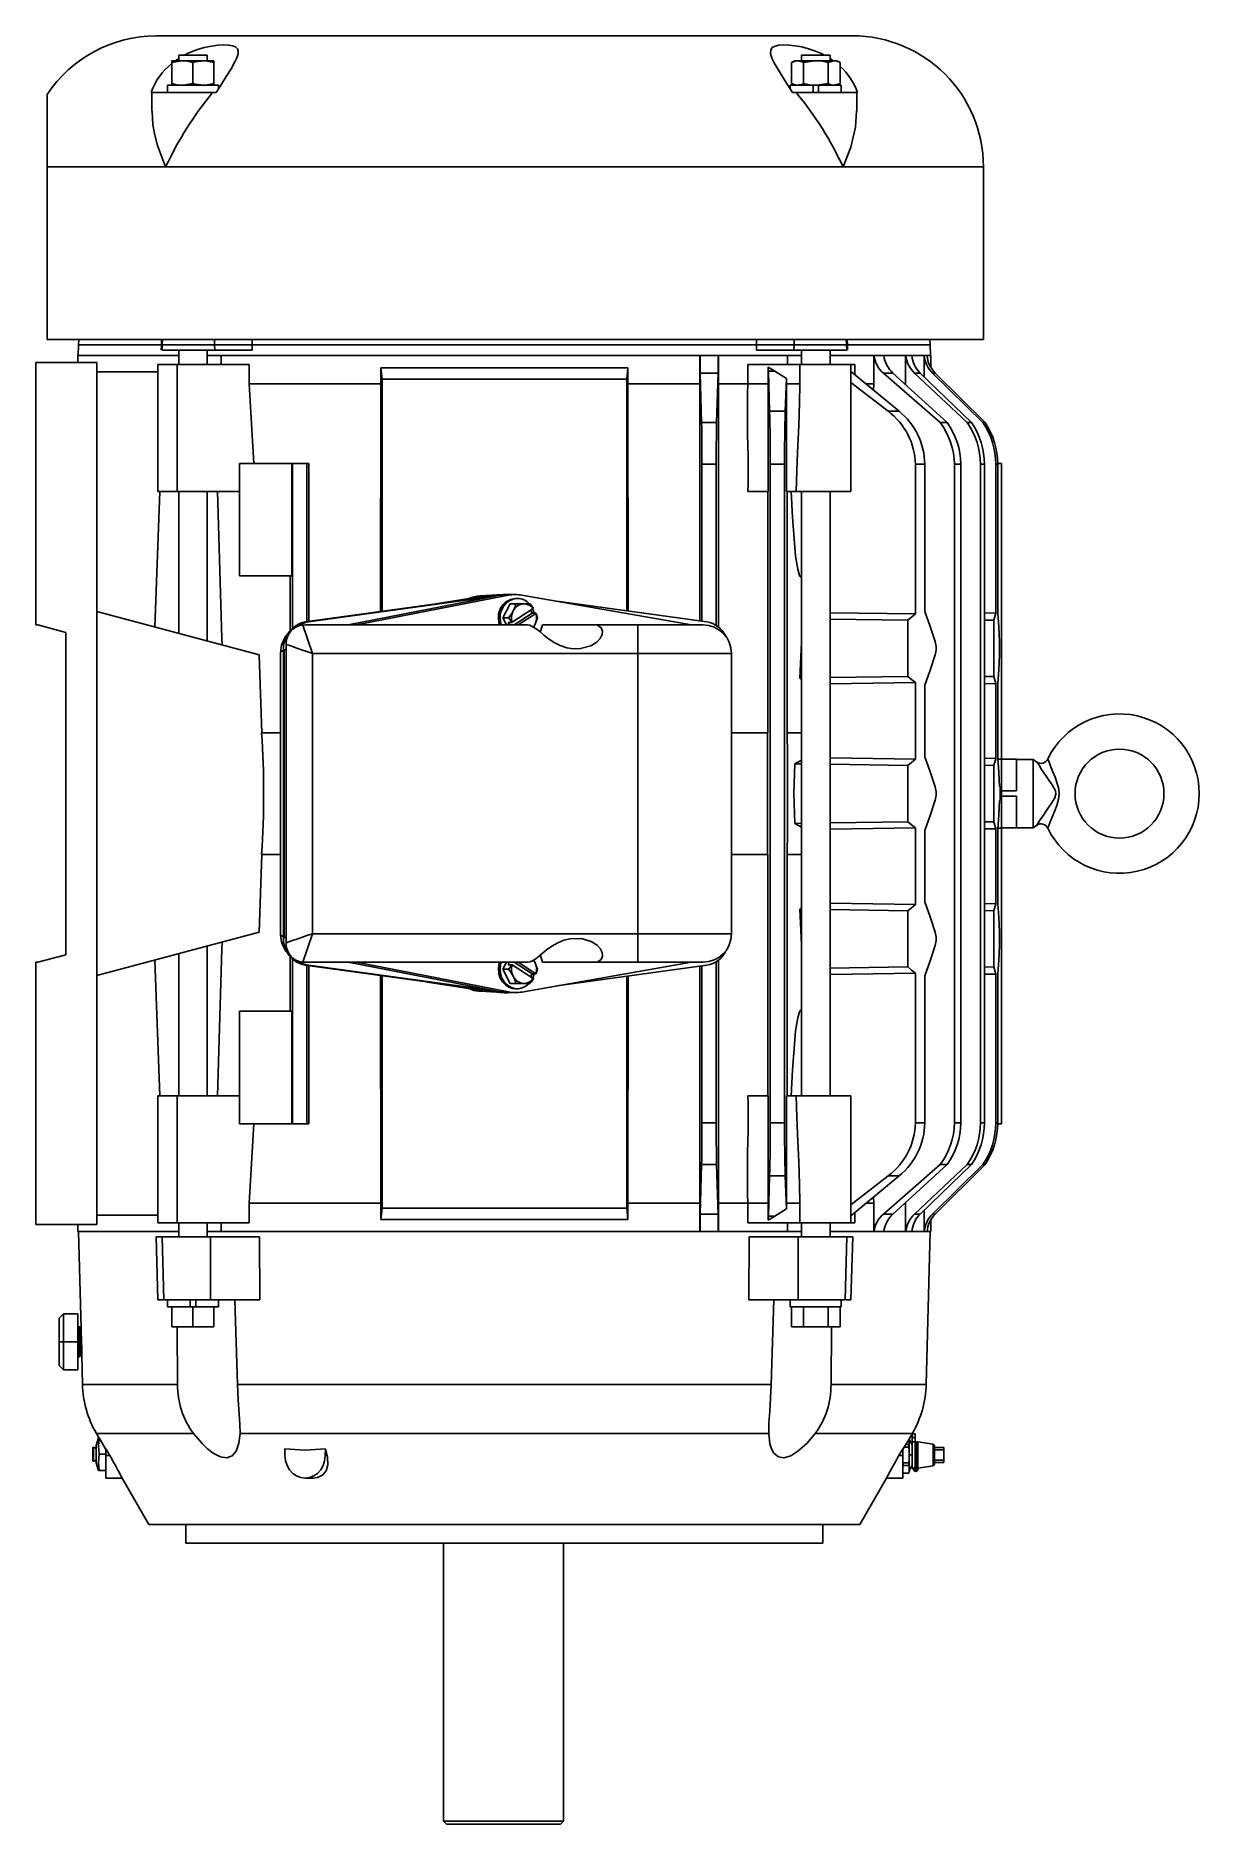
# Paper-space layout '_Front' of a CAD drawing. Header units: inches. Extents: x -6.2 to 9.3, y -13.8 to 10.1.
import ezdxf

# ---------------------------------------------------------------- set-up
doc = ezdxf.new("R2010")
doc.units = ezdxf.units.IN
doc.header["$MEASUREMENT"] = 0

psp = doc.layouts.new('_Front')

# ---------------------------------------------------------------- linework, layer by layer
at = {"color": 7, "linetype": 'Continuous', "lineweight": 25}
for p, q in [((-4.64, 10.11), (4.64, 10.11)), ((-4.386, 9.777), (-4.344, 9.807)), ((-4.344, 9.851), (-4.344, 9.777)), ((-3.964, 9.851), (-4.344, 9.851)), ((-3.964, 9.777), (-3.964, 9.851)), ((3.964, 9.851), (3.964, 9.777)), ((4.344, 9.851), (3.964, 9.851)), ((4.344, 9.777), (4.344, 9.851)), ((4.344, 9.807), (4.387, 9.777)), ((-4.436, 9.777), (-4.436, 9.449)), ((-4.436, 9.777), (-3.873, 9.777)), ((-4.154, 9.752), (-4.154, 9.474)), ((-3.873, 9.777), (-3.873, 9.449)), ((3.873, 9.777), (3.829, 9.752)), ((3.829, 9.752), (3.829, 9.474)), ((3.873, 9.777), (4.436, 9.777)), ((3.992, 9.752), (3.992, 9.474)), ((4.317, 9.752), (4.317, 9.474)), ((4.479, 9.752), (4.436, 9.777)), ((4.479, 9.752), (4.479, 9.474)), ((-6.1, 6.06), (-6.1, 9.325)), ((-3.843, 9.355), (-4.712, 9.355)), ((-4.7, 9.355), (-4.7, 9.103)), ((-4.492, 9.355), (-4.492, 9.449)), ((-3.814, 9.449), (-4.492, 9.449)), ((-3.814, 9.4), (-3.814, 9.449)), ((3.814, 9.449), (3.814, 9.4)), ((4.494, 9.449), (3.814, 9.449)), ((3.829, 9.474), (3.873, 9.449)), ((4.712, 9.355), (3.843, 9.355)), ((4.117, 9.355), (4.117, 9.449)), ((4.192, 9.355), (4.192, 9.449)), ((4.436, 9.449), (4.479, 9.474)), ((4.494, 9.355), (4.494, 9.449)), ((4.7, 9.104), (4.7, 9.355)), ((6.39, 8.36), (-6.1, 8.36)), ((6.39, 6.06), (6.39, 8.36)), ((6.39, 6.06), (-6.1, 6.06)), ((-5.679, 5.986), (-5.683, 5.844)), ((-5.676, 6.06), (-5.679, 5.986)), ((-5.679, 5.986), (-4.564, 5.986)), ((-4.577, 5.914), (-4.575, 5.986)), ((-4.573, 6.06), (-4.575, 5.986)), ((-4.564, 5.986), (-4.566, 5.914)), ((-4.561, 6.06), (-4.564, 5.986)), ((-3.864, 5.986), (-4.564, 5.986)), ((-3.865, 6.06), (-3.864, 5.986)), ((-3.863, 5.914), (-3.864, 5.986)), ((-3.364, 5.986), (-3.365, 5.914)), ((-3.363, 6.06), (-3.364, 5.986)), ((-3.364, 5.986), (3.364, 5.986)), ((3.363, 6.06), (3.364, 5.986)), ((3.365, 5.914), (3.364, 5.986)), ((3.864, 5.986), (3.863, 5.914)), ((3.865, 6.06), (3.864, 5.986)), ((4.564, 5.986), (3.864, 5.986)), ((4.564, 5.986), (4.561, 6.06)), ((4.566, 5.914), (4.564, 5.986)), ((4.564, 5.986), (5.679, 5.986)), ((4.573, 6.06), (4.575, 5.986)), ((4.575, 5.986), (4.577, 5.914)), ((5.679, 5.986), (5.676, 6.06)), ((5.683, 5.844), (5.679, 5.986)), ((-6.25, 5.75), (-6.25, 2.25)), ((-6.25, 5.75), (-5.436, 5.75)), ((-5.69, 5.844), (-5.69, 5.75)), ((-5.69, 5.844), (-4.344, 5.844)), ((-5.436, 5.75), (-5.436, -5.75)), ((-3.365, 5.914), (-4.566, 5.914)), ((-4.344, 5.914), (-4.344, 5.725)), ((-3.964, 5.725), (-3.964, 5.914)), ((-3.964, 5.844), (3.964, 5.844)), ((-3.778, 5.725), (-3.778, 5.844)), ((2.609, 5.844), (2.609, 5.465)), ((2.854, 5.465), (2.854, 5.844)), ((4.566, 5.914), (3.365, 5.914)), ((3.778, 5.844), (3.778, 5.725)), ((3.964, 5.914), (3.964, 5.725)), ((4.344, 5.725), (4.344, 5.914)), ((4.344, 5.844), (5.638, 5.844)), ((4.928, 5.844), (4.928, 5.465)), ((5.352, 5.844), (5.352, 5.465)), ((5.598, 5.844), (5.598, 5.562)), ((5.638, 5.844), (5.69, 5.844)), ((5.69, 5.69), (5.69, 5.844)), ((-5.436, 5.625), (-4.622, 5.625)), ((-4.622, 5.725), (-4.622, 4.032)), ((-3.403, 5.725), (-4.622, 5.725)), ((-4.364, 4.032), (-4.364, 5.725)), ((-3.403, 5.725), (-3.403, 5.465)), ((-1.648, 5.681), (-1.648, 5.465)), ((-1.632, 5.531), (-1.648, 5.681)), ((-1.648, 5.681), (1.648, 5.681)), ((-1.632, 5.531), (-1.632, 2.431)), ((1.632, 5.531), (-1.632, 5.531)), ((1.648, 5.681), (1.632, 5.531)), ((1.632, 5.531), (1.632, 2.437)), ((1.648, 5.465), (1.648, 5.681)), ((2.612, 5.611), (2.631, 4.95)), ((2.851, 5.611), (2.612, 5.611)), ((2.831, 4.95), (2.851, 5.611)), ((3.246, 5.725), (3.246, 5.465)), ((4.673, 5.725), (3.246, 5.725)), ((3.519, 5.465), (3.519, 5.69)), ((3.519, 5.69), (3.521, 5.636)), ((3.519, 5.69), (3.609, 5.636)), ((3.521, 5.636), (3.538, 5.1)), ((3.609, 5.636), (3.521, 5.636)), ((3.609, 5.636), (3.761, 5.539)), ((3.746, 5.1), (3.761, 5.539)), ((3.761, 5.539), (3.761, 5.465)), ((3.943, 5.465), (3.943, 5.725)), ((5.264, 5.1), (4.618, 5.636)), ((4.622, 4.032), (4.622, 5.725)), ((4.673, 5.591), (4.673, 5.725)), ((5.056, 5.611), (5.813, 4.95)), ((5.183, 5.611), (5.056, 5.611)), ((5.905, 4.95), (5.183, 5.611)), ((5.47, 5.611), (6.172, 4.95)), ((5.547, 5.611), (5.47, 5.611)), ((6.23, 4.95), (5.547, 5.611)), ((5.71, 5.611), (6.383, 4.95)), ((5.747, 5.611), (5.71, 5.611)), ((6.411, 4.95), (5.747, 5.611)), ((-1.648, 5.465), (-3.403, 5.465)), ((-3.341, 4.405), (-3.403, 5.465)), ((-1.648, 5.465), (-1.651, 2.429)), ((1.651, 2.435), (1.648, 5.465)), ((2.609, 5.465), (1.648, 5.465)), ((2.609, 5.465), (2.606, 2.303)), ((2.858, 2.213), (2.854, 5.465)), ((3.246, 5.465), (2.854, 5.465)), ((3.943, 5.465), (3.761, 5.465)), ((4.622, 5.485), (5.119, 5.1)), ((4.928, 5.465), (4.829, 5.465)), ((4.928, 5.465), (4.925, 5.382)), ((5.352, 5.465), (5.352, 5.457)), ((3.746, 5.1), (3.538, 5.1)), ((5.264, 5.1), (5.119, 5.1)), ((2.631, 4.95), (2.831, 4.95)), ((5.813, 4.95), (5.905, 4.95)), ((6.172, 4.95), (6.23, 4.95)), ((6.383, 4.95), (6.411, 4.95)), ((-2.608, 4.405), (-3.532, 4.405)), ((-3.532, 2.905), (-3.532, 4.405)), ((-2.833, 2.905), (-2.833, 4.405)), ((-2.826, 2.208), (-2.826, 4.405)), ((-2.634, 2.293), (-2.634, 4.405)), ((-2.606, 2.297), (-2.608, 4.405)), ((2.636, 2.299), (2.636, 4.393)), ((2.636, 4.393), (2.826, 4.393)), ((2.826, 2.244), (2.826, 4.393)), ((3.547, -4.393), (3.547, 4.393)), ((3.547, 4.393), (3.737, 4.393)), ((3.737, -4.393), (3.737, 4.393)), ((5.484, 4.393), (5.484, 2.396)), ((5.484, 4.393), (5.608, 4.393)), ((5.608, 4.393), (5.608, 2.43)), ((6.002, -4.393), (6.002, 4.393)), ((6.002, 4.393), (6.088, 4.393)), ((6.088, -4.393), (6.088, 4.393)), ((6.35, -4.393), (6.35, 4.393)), ((6.35, 4.393), (6.404, 4.393)), ((6.404, -4.393), (6.404, 4.393)), ((6.555, 4.393), (6.555, 2.407)), ((6.555, 4.393), (6.581, 4.393)), ((6.629, 4.405), (6.58, 4.405)), ((6.581, 4.393), (6.581, 2.411)), ((6.629, 4.405), (6.629, 0.46)), ((-4.66, 2.221), (-4.597, 4.032)), ((-3.532, 4.032), (-4.622, 4.032)), ((-4.344, 4.032), (-4.344, 2.136)), ((-3.964, 2.035), (-3.964, 4.032)), ((3.249, 4.032), (3.518, 4.032)), ((3.515, 4.032), (3.512, 0.812)), ((3.762, 4.032), (3.892, 4.032)), ((3.774, 0.812), (3.77, 4.032)), ((4.622, 4.032), (3.892, 4.032)), ((3.964, 4.032), (3.964, -4.032)), ((4.344, -4.032), (4.344, 4.032)), ((-2.833, 2.905), (-3.532, 2.905)), ((-2.857, 2.905), (-2.858, 2.169)), ((-0.121, 2.633), (-2.614, 2.29)), ((-2.084, 2.251), (-0.121, 2.633)), ((0.057, 2.646), (-1.972, 2.251)), ((-0.22, 2.641), (-1.025, 2.515)), ((-0.077, 2.649), (-0.346, 2.607)), ((-0.055, 2.647), (-0.346, 2.607)), ((-0.028, 2.654), (-0.319, 2.638)), ((-0.22, 2.641), (-0.077, 2.649)), ((-0.125, 2.633), (-0.059, 2.646)), ((-0.125, 2.633), (-0.121, 2.633)), ((0.057, 2.646), (-0.059, 2.646)), ((0.004, 2.655), (-0.01, 2.653)), ((0.002, 2.656), (-0.005, 2.655)), ((0.044, 2.656), (0.002, 2.656)), ((0.037, 2.655), (0.033, 2.655)), ((0.044, 2.656), (0.037, 2.655)), ((0.15, 2.655), (0.038, 2.655)), ((0.051, 2.655), (0.044, 2.656)), ((2.494, 2.251), (0.235, 2.648)), ((-5.436, 2.429), (-3.271, 1.849)), ((-0.328, 2.611), (-2.656, 2.29)), ((-0.328, 2.611), (-0.346, 2.607)), ((-0.019, 2.344), (0.077, 2.532)), ((0.077, 2.532), (0.345, 2.532)), ((0.104, 2.285), (0.386, 2.468)), ((0.132, 2.25), (0.37, 2.405)), ((0.173, 2.604), (0.15, 2.604)), ((0.184, 2.25), (0.419, 2.403)), ((0.35, 2.445), (0.37, 2.405)), ((0.37, 2.405), (0.42, 2.405)), ((2.702, 2.29), (0.702, 2.565)), ((4.344, 2.413), (5.484, 2.396)), ((6.404, 2.41), (6.555, 2.407)), ((6.555, 2.407), (6.528, 2.313)), ((-6.25, 2.25), (-6.222, 2.25)), ((-6.222, 2.25), (-5.85, 2.15)), ((-5.85, 2.15), (-5.85, -2.15)), ((-2.753, 2.234), (-2.755, 2.234)), ((-2.559, 1.87), (-2.689, 2.248)), ((-2.614, 2.29), (-2.656, 2.29)), ((-2.61, 2.25), (0.308, 2.25)), ((-2.084, 2.251), (-1.972, 2.251)), ((0.03, 2.25), (-0.019, 2.344)), ((0.058, 2.344), (-0.019, 2.344)), ((0.049, 2.283), (0.066, 2.25)), ((0.1, 2.283), (0.049, 2.283)), ((0.1, 2.283), (0.104, 2.285)), ((0.507, 2.25), (2.65, 2.25)), ((1.781, 1.87), (1.781, 2.25)), ((5.38, 2.313), (4.344, 2.329)), ((5.38, 2.313), (5.38, 1.563)), ((6.528, 2.313), (6.404, 2.315)), ((6.528, 2.313), (6.528, 1.563)), ((-2.909, 1.918), (-2.948, 1.918)), ((-2.948, 1.918), (-2.948, -1.918)), ((-2.938, -1.909), (-2.938, 1.909)), ((-2.909, -1.99), (-2.909, 1.99)), ((3.964, 2.015), (3.94, 1.541)), ((-3.271, 1.849), (-3.237, 0.812)), ((-2.985, -1.88), (-2.985, 1.88)), ((-2.947, -1.907), (-2.947, 1.907)), ((3.03, 1.87), (-2.559, 1.87)), ((-2.559, -1.87), (-2.559, 1.87)), ((1.781, -1.87), (1.781, 1.87)), ((3.03, 1.87), (3.03, -1.87)), ((3.964, 1.542), (3.94, 1.541)), ((3.94, 1.541), (3.964, 1.528)), ((5.38, 1.563), (4.344, 1.547)), ((5.484, 1.48), (4.344, 1.463)), ((5.484, 1.48), (5.484, 0.458)), ((5.608, 1.446), (5.608, 0.492)), ((6.528, 1.563), (6.404, 1.561)), ((6.555, 1.469), (6.404, 1.466)), ((6.528, 1.563), (6.555, 1.469)), ((6.555, 1.469), (6.555, 0.469)), ((6.581, 1.465), (6.581, 0.473)), ((-2.985, 0.812), (-3.237, 0.812)), ((3.512, 0.812), (3.03, 0.812)), ((3.964, 0.812), (3.774, 0.812)), ((3.964, 0.448), (3.873, 0.398)), ((3.964, 0.396), (3.873, 0.398)), ((4.344, 0.475), (5.484, 0.458)), ((5.38, 0.375), (4.344, 0.391)), ((5.38, -0.375), (5.38, 0.375)), ((6.404, 0.472), (6.555, 0.469)), ((6.528, 0.375), (6.404, 0.377)), ((6.555, 0.469), (6.528, 0.375)), ((6.528, -0.375), (6.528, 0.375)), ((6.575, 0.461), (6.629, 0.46)), ((6.63, 0.47), (6.629, 0.47)), ((6.63, 0.47), (6.63, -0.47)), ((6.833, 0.458), (6.63, 0.458)), ((6.833, 0.036), (6.833, 0.458)), ((7.053, 0.455), (6.833, 0.455)), ((7.103, 0.421), (7.053, 0.455)), ((7.053, -0.455), (7.053, 0.455)), ((6.614, 0.093), (6.604, 0.093)), ((6.63, 0.036), (6.833, 0.036)), ((6.63, 0.036), (6.833, 0.036)), ((6.614, -0.093), (6.604, -0.093)), ((6.63, -0.036), (6.833, -0.036)), ((6.63, -0.036), (6.833, -0.036)), ((6.833, -0.458), (6.833, -0.036)), ((3.964, -0.396), (3.873, -0.398)), ((3.964, -0.448), (3.873, -0.398)), ((5.38, -0.375), (4.344, -0.391)), ((4.344, -0.475), (5.484, -0.458)), ((5.484, -1.48), (5.484, -0.458)), ((6.528, -0.375), (6.404, -0.377)), ((6.404, -0.472), (6.555, -0.469)), ((6.555, -0.469), (6.528, -0.375)), ((6.555, -1.469), (6.555, -0.469)), ((6.581, -1.465), (6.581, -0.473)), ((6.582, -0.461), (6.629, -0.46)), ((6.629, -4.405), (6.629, -0.46)), ((6.629, -0.47), (6.63, -0.47)), ((6.63, -0.458), (6.833, -0.458)), ((6.833, -0.455), (7.053, -0.455)), ((7.053, -0.455), (7.102, -0.422)), ((5.608, -1.446), (5.608, -0.492)), ((-3.271, -1.849), (-3.237, -0.812)), ((-2.985, -0.812), (-3.237, -0.812)), ((3.512, -0.812), (3.03, -0.812)), ((3.515, -4.032), (3.512, -0.812)), ((3.774, -0.812), (3.77, -4.032)), ((3.964, -0.812), (3.774, -0.812)), ((3.94, -1.541), (3.964, -1.528)), ((3.964, -2.015), (3.94, -1.541)), ((3.964, -1.542), (3.94, -1.541)), ((5.484, -1.48), (4.344, -1.463)), ((5.38, -1.563), (4.344, -1.547)), ((5.38, -2.313), (5.38, -1.563)), ((6.555, -1.469), (6.404, -1.466)), ((6.528, -1.563), (6.404, -1.561)), ((6.528, -1.563), (6.555, -1.469)), ((6.528, -2.313), (6.528, -1.563)), ((-5.436, -2.429), (-3.271, -1.849)), ((-2.689, -2.248), (-2.559, -1.87)), ((-2.559, -1.87), (3.03, -1.87)), ((1.781, -2.25), (1.781, -1.87)), ((-4.344, -2.136), (-4.344, -4.032)), ((-3.964, -4.032), (-3.964, -2.035)), ((-2.909, -1.918), (-2.948, -1.918)), ((-6.25, -2.25), (-6.25, -5.75)), ((-6.25, -2.25), (-6.222, -2.25)), ((-6.222, -2.25), (-5.85, -2.15)), ((-4.66, -2.221), (-4.597, -4.032)), ((-2.857, -2.905), (-2.858, -2.172)), ((-2.826, -4.405), (-2.826, -2.208)), ((-2.755, -2.234), (-2.753, -2.234)), ((-2.689, -2.248), (-2.753, -2.234)), ((-2.614, -2.29), (-2.656, -2.29)), ((-2.656, -2.29), (-0.328, -2.611)), ((-2.634, -4.405), (-2.634, -2.293)), ((-2.614, -2.29), (-0.121, -2.633)), ((0.308, -2.25), (-2.61, -2.25)), ((-2.606, -2.297), (-2.608, -4.405)), ((-0.121, -2.633), (-2.084, -2.251)), ((-1.972, -2.251), (-2.084, -2.251)), ((-1.972, -2.251), (0.057, -2.646)), ((-0.019, -2.344), (0.03, -2.25)), ((0.058, -2.344), (-0.019, -2.344)), ((-0.019, -2.344), (0.077, -2.532)), ((0.066, -2.25), (0.049, -2.283)), ((0.049, -2.283), (0.1, -2.283)), ((0.104, -2.285), (0.1, -2.283)), ((0.104, -2.285), (0.386, -2.468)), ((0.132, -2.25), (0.37, -2.405)), ((0.184, -2.25), (0.419, -2.403)), ((0.235, -2.648), (2.494, -2.251)), ((0.507, -2.25), (2.65, -2.25)), ((0.702, -2.565), (2.702, -2.29)), ((2.609, -5.465), (2.606, -2.303)), ((2.636, -4.393), (2.636, -2.299)), ((2.826, -4.393), (2.826, -2.244)), ((2.858, -2.213), (2.854, -5.465)), ((5.38, -2.313), (4.344, -2.329)), ((6.528, -2.313), (6.404, -2.315)), ((6.555, -2.407), (6.528, -2.313)), ((-1.648, -5.465), (-1.651, -2.429)), ((-1.632, -5.531), (-1.632, -2.431)), ((-1.025, -2.515), (-0.22, -2.641)), ((-0.346, -2.607), (-0.055, -2.647)), ((-0.346, -2.607), (-0.328, -2.611)), ((-0.346, -2.607), (-0.077, -2.649)), ((0.077, -2.532), (0.345, -2.532)), ((0.15, -2.604), (0.173, -2.604)), ((0.37, -2.405), (0.35, -2.445)), ((0.42, -2.405), (0.37, -2.405)), ((1.632, -5.531), (1.632, -2.437)), ((1.651, -2.435), (1.648, -5.465)), ((4.344, -2.413), (5.484, -2.396)), ((5.484, -4.393), (5.484, -2.396)), ((5.608, -4.393), (5.608, -2.43)), ((6.404, -2.41), (6.555, -2.407)), ((6.555, -4.393), (6.555, -2.407)), ((6.581, -4.393), (6.581, -2.411)), ((-0.319, -2.638), (-0.028, -2.654)), ((-0.22, -2.641), (-0.077, -2.649)), ((-0.121, -2.633), (-0.125, -2.633)), ((-0.059, -2.646), (-0.125, -2.633)), ((0.057, -2.646), (-0.059, -2.646)), ((-0.01, -2.653), (0.004, -2.655)), ((-0.005, -2.655), (0.002, -2.656)), ((0.044, -2.656), (0.002, -2.656)), ((0.033, -2.655), (0.037, -2.655)), ((0.037, -2.655), (0.044, -2.656)), ((0.038, -2.655), (0.15, -2.655)), ((0.044, -2.656), (0.051, -2.655)), ((-3.532, -2.905), (-3.532, -4.405)), ((-2.833, -2.905), (-3.532, -2.905)), ((-2.833, -2.905), (-2.833, -4.405)), ((-4.622, -4.032), (-4.622, -5.725)), ((-3.532, -4.032), (-4.622, -4.032)), ((-4.364, -4.032), (-4.364, -5.725)), ((3.249, -4.032), (3.518, -4.032)), ((3.762, -4.032), (3.892, -4.032)), ((4.622, -4.032), (3.892, -4.032)), ((4.622, -5.725), (4.622, -4.032)), ((-2.608, -4.405), (-3.532, -4.405)), ((-3.341, -4.405), (-3.403, -5.465)), ((2.636, -4.393), (2.826, -4.393)), ((3.547, -4.393), (3.737, -4.393)), ((5.484, -4.393), (5.608, -4.393)), ((6.002, -4.393), (6.088, -4.393)), ((6.35, -4.393), (6.404, -4.393)), ((6.555, -4.393), (6.581, -4.393)), ((6.629, -4.405), (6.58, -4.405)), ((2.612, -5.611), (2.631, -4.95)), ((2.631, -4.95), (2.831, -4.95)), ((2.831, -4.95), (2.851, -5.611)), ((5.056, -5.611), (5.813, -4.95)), ((5.905, -4.95), (5.183, -5.611)), ((5.47, -5.611), (6.172, -4.95)), ((6.23, -4.95), (5.547, -5.611)), ((5.71, -5.611), (6.383, -4.95)), ((6.411, -4.95), (5.747, -5.611)), ((5.813, -4.95), (5.905, -4.95)), ((6.172, -4.95), (6.23, -4.95)), ((6.383, -4.95), (6.411, -4.95)), ((3.521, -5.636), (3.538, -5.1)), ((3.746, -5.1), (3.538, -5.1)), ((3.746, -5.1), (3.761, -5.539)), ((5.264, -5.1), (4.618, -5.636)), ((4.622, -5.485), (5.119, -5.1)), ((5.264, -5.1), (5.119, -5.1)), ((-3.403, -5.725), (-3.403, -5.465)), ((-1.648, -5.465), (-3.403, -5.465)), ((-1.648, -5.681), (-1.648, -5.465)), ((1.648, -5.465), (1.648, -5.681)), ((2.609, -5.465), (1.648, -5.465)), ((2.609, -5.844), (2.609, -5.465)), ((2.854, -5.465), (2.854, -5.844)), ((3.246, -5.465), (2.854, -5.465)), ((3.246, -5.725), (3.246, -5.465)), ((3.519, -5.465), (3.519, -5.69)), ((3.761, -5.539), (3.761, -5.465)), ((3.943, -5.465), (3.761, -5.465)), ((3.943, -5.465), (3.943, -5.725)), ((4.928, -5.465), (4.829, -5.465)), ((4.928, -5.465), (4.925, -5.382)), ((4.928, -5.844), (4.928, -5.465)), ((5.352, -5.465), (5.352, -5.457)), ((5.352, -5.844), (5.352, -5.465)), ((-5.436, -5.625), (-4.622, -5.625)), ((-3.403, -5.725), (-4.622, -5.725)), ((-4.344, -5.725), (-4.344, -5.914)), ((-3.964, -5.914), (-3.964, -5.725)), ((-3.778, -5.725), (-3.778, -5.844)), ((-1.632, -5.531), (-1.648, -5.681)), ((-1.648, -5.681), (1.648, -5.681)), ((1.632, -5.531), (-1.632, -5.531)), ((1.648, -5.681), (1.632, -5.531)), ((2.851, -5.611), (2.612, -5.611)), ((4.673, -5.725), (3.246, -5.725)), ((3.519, -5.69), (3.521, -5.636)), ((3.519, -5.69), (3.609, -5.636)), ((3.609, -5.636), (3.521, -5.636)), ((3.609, -5.636), (3.761, -5.539)), ((3.778, -5.844), (3.778, -5.725)), ((3.964, -5.725), (3.964, -5.914)), ((4.344, -5.914), (4.344, -5.725)), ((4.673, -5.591), (4.673, -5.725)), ((5.183, -5.611), (5.056, -5.611)), ((5.547, -5.611), (5.47, -5.611)), ((5.598, -5.844), (5.598, -5.562)), ((5.69, -5.844), (5.69, -5.69)), ((5.747, -5.611), (5.71, -5.611)), ((-6.25, -5.75), (-5.436, -5.75)), ((-5.69, -5.75), (-5.69, -5.844)), ((-4.344, -5.844), (-5.69, -5.844)), ((-5.68, -5.844), (-5.646, -7.136)), ((-4.623, -6.754), (-4.646, -5.914)), ((-4.646, -5.914), (-3.265, -5.914)), ((-4.566, -5.914), (-4.544, -6.754)), ((3.964, -5.844), (-3.964, -5.844)), ((-3.92, -6.754), (-3.918, -5.914)), ((-3.265, -5.914), (-3.26, -6.754)), ((3.26, -6.754), (3.265, -5.914)), ((3.265, -5.914), (4.646, -5.914)), ((3.918, -5.914), (3.92, -6.754)), ((5.638, -5.844), (4.344, -5.844)), ((4.544, -6.754), (4.566, -5.914)), ((4.646, -5.914), (4.623, -6.754)), ((5.627, -7.883), (5.68, -5.844)), ((5.69, -5.844), (5.638, -5.844)), ((-3.26, -6.754), (-4.623, -6.754)), ((-4.494, -6.754), (-4.494, -6.848)), ((-3.814, -6.848), (-4.494, -6.848)), ((-4.436, -7.112), (-4.436, -6.848)), ((-4.192, -6.848), (-4.192, -6.754)), ((-4.154, -7.112), (-4.154, -6.848)), ((-4.117, -6.848), (-4.117, -6.754)), ((-3.873, -7.112), (-3.873, -6.848)), ((-3.814, -6.848), (-3.814, -6.754)), ((-3.593, -6.754), (-3.56, -7.883)), ((4.544, -6.754), (3.26, -6.754)), ((3.56, -7.883), (3.593, -6.754)), ((3.814, -6.754), (3.814, -6.848)), ((4.492, -6.848), (3.814, -6.848)), ((3.829, -7.112), (3.829, -6.848)), ((3.992, -7.112), (3.992, -6.848)), ((4.317, -7.112), (4.317, -6.848)), ((4.479, -7.112), (4.479, -6.848)), ((4.492, -6.848), (4.492, -6.754)), ((4.623, -6.754), (4.557, -6.754)), ((-5.88, -6.939), (-5.94, -6.999)), ((-5.94, -7.629), (-5.94, -6.999)), ((-5.88, -6.939), (-5.88, -7.689)), ((-5.88, -6.939), (-5.69, -6.939)), ((-5.69, -6.939), (-5.69, -7.689)), ((-5.667, -7.114), (-5.69, -7.114)), ((-5.646, -7.134), (-5.667, -7.114)), ((-5.667, -7.114), (-5.667, -7.514)), ((-3.873, -7.112), (-4.436, -7.112)), ((-4.358, -7.883), (-4.365, -7.112)), ((4.479, -7.112), (3.829, -7.112)), ((4.365, -7.112), (4.358, -7.883)), ((-5.94, -7.314), (-5.69, -7.314)), ((-5.644, -7.492), (-5.644, -7.179)), ((-5.94, -7.629), (-5.88, -7.689)), ((-5.69, -7.514), (-5.667, -7.514)), ((-5.667, -7.514), (-5.644, -7.492)), ((-5.644, -7.492), (-5.638, -7.497)), ((-5.637, -7.496), (-5.627, -7.883)), ((-5.88, -7.689), (-5.69, -7.689)), ((-4.358, -7.883), (-5.627, -7.883)), ((3.56, -7.883), (-3.56, -7.883)), ((5.627, -7.883), (4.358, -7.883)), ((-5.442, -8.537), (-5.409, -8.595)), ((-4.146, -8.537), (-5.442, -8.537)), ((3.526, -8.537), (-3.526, -8.537)), ((5.442, -8.537), (4.146, -8.537)), ((5.4, -8.61), (5.442, -8.537)), ((5.48, -8.542), (5.44, -8.542)), ((5.44, -8.542), (5.44, -9.005)), ((5.48, -8.542), (5.48, -9.006)), ((-5.48, -8.722), (-5.49, -8.72)), ((-5.49, -8.72), (-5.49, -8.908)), ((-5.48, -8.906), (-5.48, -8.722)), ((-5.415, -8.595), (-5.443, -8.699)), ((-5.443, -8.699), (-5.443, -8.929)), ((-5.408, -8.595), (-5.415, -8.595)), ((-5.406, -8.597), (-5.408, -8.595)), ((-5.406, -8.597), (-5.315, -8.75)), ((-5.406, -8.814), (-5.319, -8.814)), ((-5.263, -8.832), (-5.315, -8.742)), ((-5.315, -9.134), (-5.315, -8.742)), ((-2.928, -8.742), (-2.926, -8.832)), ((-2.389, -8.832), (-2.387, -8.742)), ((-2.363, -8.832), (-2.387, -8.742)), ((5.315, -8.742), (5.263, -8.832)), ((5.315, -8.742), (5.315, -9.134)), ((5.316, -8.749), (5.333, -8.72)), ((5.353, -8.686), (5.333, -8.72)), ((5.333, -8.72), (5.395, -8.72)), ((5.353, -8.686), (5.398, -8.613)), ((5.395, -8.686), (5.353, -8.686)), ((5.398, -8.658), (5.395, -8.686)), ((5.395, -8.72), (5.395, -8.686)), ((5.395, -8.72), (5.398, -8.775)), ((5.398, -8.613), (5.4, -8.61)), ((5.398, -8.613), (5.398, -8.658)), ((5.398, -8.775), (5.398, -8.658)), ((5.398, -8.775), (5.399, -8.824)), ((5.398, -8.873), (5.399, -8.824)), ((5.44, -8.824), (5.399, -8.824)), ((5.48, -8.592), (5.44, -8.592)), ((5.48, -8.65), (5.44, -8.65)), ((5.495, -8.716), (5.48, -8.714)), ((5.495, -8.824), (5.48, -8.824)), ((5.515, -8.649), (5.495, -8.649)), ((5.495, -9.006), (5.495, -8.649)), ((5.718, -8.681), (5.515, -8.649)), ((5.515, -8.991), (5.515, -8.649)), ((5.718, -8.967), (5.718, -8.681)), ((5.735, -8.947), (5.735, -8.701)), ((5.86, -8.724), (5.735, -8.724)), ((5.86, -8.754), (5.735, -8.754)), ((5.86, -8.724), (5.86, -8.923)), ((-5.49, -8.908), (-5.48, -8.906)), ((-5.443, -8.929), (-5.415, -9.033)), ((-5.415, -9.033), (-5.319, -9.033)), ((-5.263, -8.832), (-5.315, -8.832)), ((-2.363, -8.832), (-2.389, -8.832)), ((5.263, -8.832), (5.315, -8.832)), ((5.315, -9.054), (5.32, -9.067)), ((5.395, -8.928), (5.32, -8.928)), ((5.32, -8.928), (5.32, -8.962)), ((5.32, -8.962), (5.395, -8.962)), ((5.395, -9.066), (5.32, -9.066)), ((5.32, -9.066), (5.32, -9.067)), ((5.398, -8.873), (5.395, -8.928)), ((5.395, -8.928), (5.395, -8.962)), ((5.395, -8.962), (5.398, -8.99)), ((5.398, -9.038), (5.395, -9.066)), ((5.395, -9.067), (5.398, -9.049)), ((5.395, -9.067), (5.395, -9.066)), ((5.398, -9.049), (5.398, -8.873)), ((5.44, -9.005), (5.459, -9.005)), ((5.48, -8.997), (5.459, -8.997)), ((5.459, -8.997), (5.459, -9.015)), ((5.48, -8.934), (5.495, -8.932)), ((5.516, -8.991), (5.495, -8.991)), ((5.516, -8.999), (5.718, -8.967)), ((5.516, -9.015), (5.516, -8.991)), ((5.86, -8.893), (5.735, -8.893)), ((5.735, -8.923), (5.86, -8.923)), ((-5.315, -9.134), (-5.099, -9.134)), ((-5.099, -9.131), (-4.742, -9.75)), ((-2.658, -9.134), (-2.55, -9.134)), ((4.742, -9.75), (5.099, -9.131)), ((5.099, -9.134), (5.315, -9.134)), ((5.32, -9.067), (5.395, -9.067)), ((-4.742, -9.75), (4.742, -9.75)), ((-4.249, -9.75), (-4.249, -10)), ((4.249, -10), (4.249, -9.75)), ((-4.249, -10), (4.249, -10)), ((-0.812, -10), (-0.812, -13.71)), ((0.79, -10), (0.79, -13.71)), ((-0.812, -13.71), (-0.772, -13.75)), ((-0.812, -13.71), (0.79, -13.71)), ((0.749, -13.75), (-0.772, -13.75))]:
    psp.add_line(p, q, dxfattribs=at)
at = {"color": 7, "linetype": 'Continuous', "lineweight": 25, "flags": 128}
for points in [[(-4.266, 9.851), (-4.226, 9.873), (-4.108, 9.921), (-4.005, 9.952), (-3.905, 9.973), (-3.82, 9.984), (-3.743, 9.989), (-3.678, 9.986), (-3.625, 9.977), (-3.586, 9.961), (-3.561, 9.938), (-3.55, 9.906), (-3.552, 9.867), (-3.567, 9.817), (-3.593, 9.761), (-3.646, 9.668), (-3.71, 9.565), (-3.775, 9.463), (-3.843, 9.355)], [(3.843, 9.355), (3.742, 9.515), (3.65, 9.66), (3.604, 9.741), (3.569, 9.812), (3.551, 9.873), (3.553, 9.921), (3.574, 9.952), (3.612, 9.973), (3.662, 9.984), (3.724, 9.989), (3.797, 9.986), (3.878, 9.977), (3.966, 9.961), (4.057, 9.938), (4.149, 9.906), (4.239, 9.867), (4.267, 9.851)], [(-4.295, 9.777), (-4.305, 9.777), (-4.436, 9.752)], [(-4.154, 9.752), (-4.223, 9.77), (-4.295, 9.777)], [(-4.014, 9.777), (-4.124, 9.761), (-4.154, 9.752)], [(-3.873, 9.752), (-3.98, 9.775), (-4.014, 9.777)], [(3.911, 9.777), (3.891, 9.775), (3.829, 9.752)], [(3.992, 9.752), (3.974, 9.761), (3.911, 9.777)], [(4.154, 9.777), (4.143, 9.777), (3.992, 9.752)], [(4.317, 9.752), (4.237, 9.77), (4.154, 9.777)], [(4.398, 9.777), (4.392, 9.777), (4.317, 9.752)], [(4.479, 9.752), (4.439, 9.77), (4.398, 9.777)], [(-4.436, 9.474), (-4.367, 9.456), (-4.295, 9.449)], [(-4.295, 9.449), (-4.285, 9.449), (-4.154, 9.474)], [(-4.154, 9.474), (-4.124, 9.465), (-4.014, 9.449)], [(-4.014, 9.449), (-3.98, 9.45), (-3.873, 9.474)], [(3.829, 9.474), (3.891, 9.45), (3.911, 9.449)], [(3.911, 9.449), (3.975, 9.465), (3.992, 9.474)], [(3.992, 9.474), (4.071, 9.456), (4.154, 9.449)], [(4.154, 9.449), (4.166, 9.449), (4.317, 9.474)], [(4.317, 9.474), (4.356, 9.456), (4.398, 9.449)], [(4.398, 9.449), (4.404, 9.449), (4.479, 9.474)], [(-4.697, 9.103), (-4.687, 8.922), (-4.662, 8.785), (-4.626, 8.647), (-4.519, 8.362), (-4.518, 8.36)], [(4.518, 8.36), (4.519, 8.362), (4.619, 8.625), (4.683, 8.891), (4.698, 9.104)], [(-3.864, 5.986), (-3.736, 5.986), (-3.607, 5.986), (-3.481, 5.986), (-3.364, 5.986)], [(3.364, 5.986), (3.481, 5.986), (3.607, 5.986), (3.736, 5.986), (3.864, 5.986)], [(3.246, 5.465), (3.242, 5.339), (3.241, 5.204), (3.241, 5.073), (3.242, 4.951), (3.245, 4.806), (3.248, 4.63), (3.251, 4.513), (3.252, 4.427), (3.253, 4.344), (3.253, 4.236), (3.252, 4.132), (3.249, 4.032)], [(3.519, 5.466), (3.377, 5.465), (3.246, 5.465)], [(3.518, 4.032), (3.518, 4.635), (3.519, 5.059), (3.519, 5.466)], [(3.761, 5.465), (3.761, 4.853), (3.762, 4.43), (3.762, 4.032)], [(3.892, 4.032), (3.9, 4.312), (3.91, 4.544), (3.926, 4.914), (3.937, 5.212), (3.943, 5.465)], [(-3.766, 1.982), (-3.769, 2.071), (-3.824, 4.032)], [(3.964, 2.889), (3.959, 2.888), (3.954, 2.889), (3.947, 2.895), (3.937, 2.91), (3.913, 2.993), (3.885, 3.167), (3.868, 3.343), (3.842, 3.687), (3.824, 4.032)], [(0.378, 2.463), (0.379, 2.461), (0.397, 2.405)], [(5.484, 2.396), (5.432, 2.354), (5.38, 2.313)], [(5.746, 2.027), (5.678, 2.23), (5.608, 2.43)], [(6.604, 2.031), (6.593, 2.221), (6.581, 2.411)], [(-2.753, 2.234), (-2.713, 2.245), (-2.689, 2.248)], [(-0.08, 2.344), (-0.074, 2.284), (-0.065, 2.25)], [(0.308, 2.25), (0.341, 2.245), (0.423, 2.2), (0.472, 2.161), (0.527, 2.114), (0.59, 2.064), (0.663, 2.016), (0.743, 1.975), (0.832, 1.946), (0.922, 1.932), (1.016, 1.934), (1.154, 1.971), (1.232, 2.019), (1.279, 2.068), (1.305, 2.122), (1.308, 2.166), (1.291, 2.213), (1.243, 2.246), (1.217, 2.25)], [(0.386, 2.22), (0.393, 2.23), (0.405, 2.25)], [(0.507, 2.25), (0.485, 2.175), (0.477, 2.158)], [(-2.938, 1.909), (-2.938, 1.912), (-2.939, 1.915), (-2.94, 1.916), (-2.941, 1.917), (-2.942, 1.917), (-2.944, 1.917), (-2.945, 1.915), (-2.946, 1.912), (-2.947, 1.909), (-2.947, 1.907)], [(-2.938, 1.909), (-2.943, 1.908), (-2.947, 1.907)], [(-2.559, 1.87), (-2.633, 1.895), (-2.704, 1.919), (-2.769, 1.942), (-2.827, 1.961), (-2.874, 1.978), (-2.909, 1.99)], [(5.608, 1.446), (5.678, 1.646), (5.746, 1.849)], [(6.581, 1.465), (6.593, 1.655), (6.604, 1.845)], [(5.38, 1.563), (5.432, 1.522), (5.484, 1.48)], [(5.746, 0.089), (5.678, 0.292), (5.608, 0.492)], [(3.873, -0.398), (3.863, 0), (3.873, 0.398)], [(5.484, 0.458), (5.432, 0.416), (5.38, 0.375)], [(6.604, 0.093), (6.593, 0.283), (6.581, 0.473)], [(7.102, -0.421), (7.11, -0.408), (7.135, -0.37), (7.181, -0.3), (7.251, -0.198), (7.298, -0.13), (7.341, -0.057), (7.355, -0.006), (7.349, 0.037), (7.346, 0.045), (7.307, 0.116), (7.263, 0.181), (7.218, 0.246), (7.166, 0.322), (7.131, 0.377), (7.109, 0.41), (7.102, 0.421)], [(7.248, 0.461), (7.253, 0.451), (7.265, 0.419), (7.286, 0.367), (7.317, 0.291), (7.345, 0.221), (7.371, 0.148), (7.395, 0.06), (7.401, -0.008), (7.392, -0.076), (7.368, -0.159), (7.337, -0.241), (7.295, -0.345), (7.268, -0.413), (7.253, -0.449), (7.248, -0.461)], [(6.614, 0.093), (6.614, 0.065), (6.614, -0.093)], [(5.746, -0.089), (5.678, -0.292), (5.608, -0.492)], [(6.604, -0.093), (6.593, -0.283), (6.581, -0.473)], [(5.484, -0.458), (5.432, -0.416), (5.38, -0.375)], [(5.38, -1.563), (5.432, -1.522), (5.484, -1.48)], [(5.608, -1.446), (5.678, -1.646), (5.746, -1.849)], [(6.581, -1.465), (6.593, -1.655), (6.604, -1.845)], [(-2.947, -1.907), (-2.947, -1.91), (-2.946, -1.913), (-2.945, -1.916), (-2.943, -1.917), (-2.941, -1.917), (-2.94, -1.916), (-2.939, -1.914), (-2.938, -1.912), (-2.938, -1.909)], [(-2.947, -1.907), (-2.943, -1.908), (-2.938, -1.909)], [(-2.909, -1.99), (-2.874, -1.978), (-2.827, -1.961), (-2.769, -1.942), (-2.704, -1.919), (-2.633, -1.895), (-2.559, -1.87)], [(-3.766, -1.982), (-3.769, -2.071), (-3.824, -4.032)], [(1.217, -2.25), (1.246, -2.246), (1.292, -2.212), (1.308, -2.167), (1.304, -2.119), (1.279, -2.068), (1.239, -2.024), (1.159, -1.973), (1.023, -1.935), (0.876, -1.937), (0.792, -1.957), (0.711, -1.99), (0.633, -2.034), (0.562, -2.086), (0.499, -2.137), (0.442, -2.185), (0.393, -2.221), (0.346, -2.243), (0.308, -2.25)], [(5.746, -2.027), (5.678, -2.23), (5.608, -2.43)], [(6.604, -2.031), (6.593, -2.221), (6.581, -2.411)], [(0.15, -2.604), (0.11, -2.6), (0.059, -2.583), (0.013, -2.553), (-0.026, -2.511), (-0.056, -2.461), (-0.074, -2.404), (-0.08, -2.344), (-0.074, -2.284), (-0.065, -2.25)], [(0.333, -2.532), (0.331, -2.533), (0.288, -2.569), (0.239, -2.593), (0.187, -2.604), (0.133, -2.6), (0.082, -2.583), (0.036, -2.553), (-0.003, -2.511), (-0.033, -2.461), (-0.051, -2.404), (-0.057, -2.344), (-0.051, -2.284), (-0.041, -2.25)], [(0.405, -2.25), (0.393, -2.23), (0.388, -2.222)], [(0.477, -2.157), (0.485, -2.175), (0.507, -2.25)], [(5.484, -2.396), (5.432, -2.354), (5.38, -2.313)], [(0.397, -2.405), (0.39, -2.433), (0.378, -2.463)], [(3.964, -2.889), (3.959, -2.888), (3.954, -2.889), (3.947, -2.895), (3.937, -2.91), (3.913, -2.993), (3.885, -3.167), (3.868, -3.343), (3.842, -3.687), (3.824, -4.032)], [(3.246, -5.465), (3.242, -5.339), (3.241, -5.204), (3.241, -5.073), (3.242, -4.951), (3.245, -4.806), (3.248, -4.63), (3.251, -4.513), (3.252, -4.427), (3.253, -4.344), (3.253, -4.236), (3.252, -4.132), (3.249, -4.032)], [(3.518, -4.032), (3.518, -4.635), (3.519, -5.059), (3.519, -5.466)], [(3.761, -5.465), (3.761, -4.853), (3.762, -4.43), (3.762, -4.032)], [(3.892, -4.032), (3.9, -4.312), (3.91, -4.544), (3.926, -4.914), (3.937, -5.212), (3.943, -5.465)], [(3.519, -5.466), (3.377, -5.465), (3.246, -5.465)], [(-5.644, -7.179), (-5.645, -7.15), (-5.646, -7.135), (-5.646, -7.136)], [(-3.56, -7.883), (-3.55, -8.082), (-3.536, -8.28), (-3.527, -8.413), (-3.526, -8.537)], [(3.526, -8.537), (3.528, -8.398), (3.539, -8.24), (3.551, -8.066), (3.56, -7.883)], [(-3.526, -8.537), (-3.54, -8.665), (-3.579, -8.774), (-3.629, -8.834), (-3.703, -8.862), (-3.784, -8.85), (-3.883, -8.798), (-3.958, -8.74), (-4.028, -8.673), (-4.146, -8.537)], [(4.146, -8.537), (4.037, -8.665), (3.916, -8.774), (3.823, -8.834), (3.729, -8.862), (3.656, -8.85), (3.595, -8.798), (3.563, -8.74), (3.542, -8.673), (3.526, -8.537)], [(-5.406, -8.814), (-5.415, -8.707), (-5.406, -8.597)], [(-5.406, -9.033), (-5.415, -8.925), (-5.406, -8.814)], [(-2.387, -8.742), (-2.656, -8.758), (-2.928, -8.742)], [(5.44, -8.685), (5.413, -8.645), (5.401, -8.61)], [(-2.926, -8.832), (-2.918, -8.9), (-2.897, -8.964), (-2.865, -9.021), (-2.823, -9.069), (-2.772, -9.104), (-2.716, -9.126), (-2.658, -9.134), (-2.599, -9.126), (-2.543, -9.104), (-2.492, -9.069), (-2.45, -9.021), (-2.418, -8.964), (-2.397, -8.9), (-2.389, -8.832)], [(-2.55, -9.131), (-2.491, -9.126), (-2.426, -9.093), (-2.379, -9.036), (-2.354, -8.956), (-2.358, -8.855), (-2.363, -8.832)], [(5.263, -8.832), (5.203, -8.938), (5.174, -8.991), (5.147, -9.041), (5.112, -9.107), (5.098, -9.133), (5.099, -9.131)], [(5.398, -9.049), (5.413, -9.003), (5.44, -8.963)], [(0.749, -13.75), (0.75, -13.749), (0.79, -13.71)]]:
    psp.add_lwpolyline(points, dxfattribs=at)
at = {"color": 7, "linetype": 'Continuous', "lineweight": 25}
psp.add_circle((8.205, 0), 0.593, dxfattribs=at)
for centre, radius, start, end in [((-4.64, 8.36), 1.75, 90, 146.5425), ((4.64, 8.36), 1.75, 0, 90), ((-3.898, 9.065), 0.864, 128.4891, 160.3925), ((3.913, 9.067), 0.849, 19.8057, 48.1849), ((-0.138, 6.296), 4.842, 140.8283, 154.7716), ((0.246, 6.364), 4.716, 25.0407, 39.3593), ((11.737, 5.851), 9.127, 180.0412, 181.5051), ((-6.421, 5.86), 9.275, 358.4635, 359.904), ((5.284, 5.885), 0.357, 186.6795, 230.3604), ((5.419, 5.88), 0.358, 185.7576, 228.7275), ((5.718, 5.88), 0.366, 185.6668, 227.3315), ((5.801, 5.877), 0.368, 185.1889, 226.3611), ((5.97, 5.877), 0.372, 185.1223, 225.6864), ((6.01, 5.876), 0.374, 184.9389, 225.2092), ((-20.869, 4.436), 24.416, 359.8998, 1.5593), ((26.149, 4.444), 22.412, 178.3206, 180.1286), ((4.577, 4.373), 0.906, 1.26, 53.3387), ((4.679, 4.379), 0.929, 0.8742, 50.9422), ((-27.394, 4.414), 30.03, 359.9615, 1.023), ((31.668, 4.414), 28.842, 178.9355, 180.0407), ((5.078, 4.389), 0.924, 0.2807, 37.369), ((5.139, 4.391), 0.948, 0.1732, 36.1345), ((5.387, 4.392), 0.964, 0.1087, 35.3999), ((5.424, 4.392), 0.98, 0.0615, 34.6561), ((5.566, 4.393), 0.989, 0.0296, 34.2783), ((5.584, 4.393), 0.997, 0.0091, 33.9309), ((-0.291, 2.147), 0.491, 93.3187, 112.9306), ((0, 2.16), 0.495, 89.5, 98.9258), ((0.034, 2.167), 0.488, 90.0797, 101.036), ((0.15, 2.167), 0.488, 80.0232, 101.0424), ((0.168, 2.356), 0.248, 94.065, 182.8599), ((0.217, 2.344), 0.275, 125.3018, 200.0405), ((0.174, 2.391), 0.212, 41.4479, 122.9387), ((-0.407, 2.707), 0.589, 321.9969, 332.8348), ((0.304, 2.344), 0.209, 153.2712, 196.5009), ((0.266, 2.368), 0.164, 91.5024, 154.6834), ((-0.266, 2.639), 0.433, 332.3402, 345.6658), ((0.259, 2.373), 0.159, 37.0068, 89.1274), ((-0.121, 2.167), 0.592, 30.7924, 37.9897), ((0.254, 2.577), 0.171, 320.4988, 321.3152), ((0.219, 2.344), 0.209, 333.2712, 16.5009), ((0.287, 2.512), 0.171, 320.4988, 321.3152), ((0.062, 2.25), 0.391, 13.9529, 23.4445), ((-2.586, 1.935), 0.362, 101.0958, 182.6798), ((-2.653, 1.999), 0.257, 113.5268, 182.0883), ((-2.57, 1.984), 0.309, 98.0726, 126.2088), ((-2.61, 0.865), 1.385, 89.9973, 93.2489), ((-2.093, 2.297), 0.0473, 270.0087, 281.0361), ((-1.981, 2.297), 0.0473, 270.0087, 281.0361), ((-0.409, 1.98), 0.592, 30.7924, 37.9897), ((-0.105, 2.512), 0.573, 329.3458, 332.8859), ((0.022, 2.451), 0.433, 332.3402, 345.6658), ((2.502, 2.297), 0.0472, 260.0254, 269.9936), ((2.65, 1.87), 0.38, 360, 90), ((2.647, 1.958), 0.337, 24.9472, 80.546), ((-2.613, 1.88), 0.372, 138.4762, 180.0205), ((5.461, 1.938), 0.298, 342.5764, 17.4236), ((4.625, 1.938), 1.981, 357.3094, 2.6906), ((-2.943, 1.861), 0.0462, 95.7652, 155.6315), ((8.205, 0), 1.063, 205.7079, 154.3054), ((-15.847, 0), 12.636, 356.3144, 3.6856), ((364.087, 0), 360.576, 179.87093, 180.12907), ((-321.734, 0), 325.509, 359.85702, 0.14298), ((7.159, 0.5), 0.0966, 234.4916, 336.2033), ((5.461, 0), 0.298, 342.5764, 17.4236), ((7.159, -0.5), 0.0962, 23.7506, 126.0055), ((-2.943, -1.861), 0.0462, 204.3685, 264.2348), ((-2.613, -1.88), 0.372, 179.9826, 221.5207), ((2.65, -1.87), 0.38, 270, 0), ((5.461, -1.938), 0.298, 342.5764, 17.4236), ((4.625, -1.938), 1.981, 357.3094, 2.6906), ((-2.586, -1.935), 0.362, 177.3202, 258.9042), ((-2.652, -1.999), 0.258, 178.0439, 246.3409), ((2.647, -1.958), 0.337, 279.454, 335.0528), ((-2.57, -1.984), 0.309, 233.7912, 261.9274), ((-2.61, -0.865), 1.385, 266.7511, 270.0027), ((-2.093, -2.297), 0.0473, 78.9639, 89.9913), ((-1.981, -2.297), 0.0473, 78.9639, 89.9913), ((-0.409, -1.98), 0.592, 322.0103, 329.2076), ((-0.407, -2.707), 0.589, 27.1652, 38.0031), ((0.304, -2.344), 0.209, 163.4991, 206.7288), ((-0.104, -2.511), 0.572, 27.1121, 30.3107), ((0.219, -2.344), 0.209, 343.4991, 26.7288), ((0.022, -2.451), 0.433, 14.3342, 27.6598), ((0.062, -2.25), 0.391, 336.5555, 346.0471), ((2.502, -2.297), 0.0472, 90.0064, 99.9746), ((-0.291, -2.147), 0.491, 247.0694, 266.6813), ((0.266, -2.368), 0.164, 205.3166, 268.4976), ((-0.266, -2.639), 0.433, 14.3342, 27.6598), ((0.259, -2.373), 0.159, 270.8726, 322.9932), ((-0.121, -2.167), 0.592, 322.0103, 329.2076), ((0.254, -2.577), 0.171, 38.6848, 39.5012), ((0.287, -2.512), 0.171, 38.6848, 39.5012), ((0, -2.16), 0.495, 261.0742, 270.5), ((0.034, -2.167), 0.488, 258.964, 269.9203), ((0.15, -2.167), 0.488, 258.9576, 279.9768), ((-27.394, -4.414), 30.03, 358.977, 0.0385), ((31.668, -4.414), 28.842, 179.9593, 181.0645), ((-20.869, -4.436), 24.416, 358.4407, 0.1002), ((26.149, -4.444), 22.412, 179.8714, 181.6794), ((4.577, -4.373), 0.906, 306.6613, 358.74), ((4.679, -4.379), 0.929, 309.0578, 359.1258), ((5.078, -4.389), 0.924, 322.631, 359.7193), ((5.139, -4.391), 0.948, 323.8655, 359.8268), ((5.387, -4.392), 0.964, 324.6001, 359.8913), ((5.424, -4.392), 0.98, 325.3439, 359.9385), ((5.566, -4.393), 0.989, 325.7217, 359.9704), ((5.584, -4.393), 0.997, 326.0691, 359.9909), ((11.737, -5.851), 9.127, 178.4949, 179.9588), ((-6.421, -5.86), 9.275, 0.096, 1.5365), ((5.284, -5.885), 0.357, 129.6396, 173.3205), ((5.419, -5.88), 0.358, 131.2725, 174.2424), ((5.718, -5.88), 0.366, 132.6685, 174.3332), ((5.801, -5.877), 0.368, 133.6389, 174.8111), ((5.97, -5.877), 0.372, 134.3136, 174.8777), ((6.01, -5.876), 0.374, 134.7908, 175.0611), ((-11.1, -7.462), 5.463, 359.6395, 2.9646), ((-4.247, -7.847), 1.38, 181.5, 210), ((-3.284, -7.897), 1.074, 179.2719, 216.6123), ((3.29, -7.899), 1.067, 323.2761, 0.8398), ((4.247, -7.847), 1.38, 330, 358.5), ((-5.496, -8.814), 0.0933, 55.2743, 80.0004), ((5.715, -8.701), 0.02, 0, 80.9605), ((-5.496, -8.814), 0.0933, 279.9996, 304.7257), ((-11.651, -12.523), 7.378, 27.3744, 30.022), ((5.487, -9.005), 0.0285, 182.1847, 357.8153), ((5.487, -9.015), 0.0285, 180, 360), ((5.487, -9.006), 0.00751, 182.1847, 357.8153), ((5.715, -8.947), 0.02, 279.0395, 360)]:
    psp.add_arc(centre, radius, start, end, dxfattribs=at)

doc.saveas('drawing.dxf')
